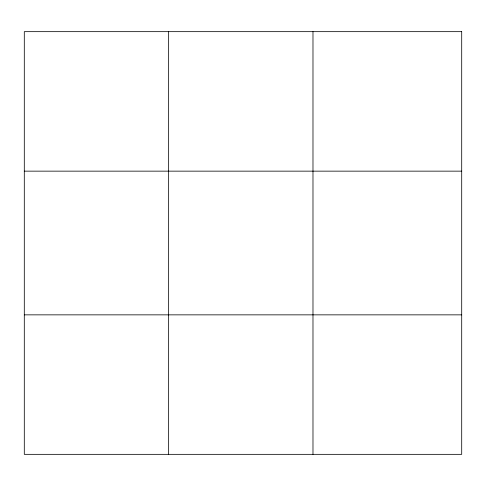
<?xml version="1.0" encoding="UTF-8"?>
<svg xmlns="http://www.w3.org/2000/svg" width="486" height="486" viewBox="0 0 486 486"><rect width="100%" height="100%" fill="white"/><g stroke="black" fill="none" stroke-linecap="round" stroke-linejoin="round"><path stroke-width="0.73" d="M168.642 31.657L168.642 454.343M312.984 31.657L312.984 454.343M24.3 171.145L461.7 171.145M24.3 314.855L461.7 314.855M461.7 31.657L461.7 454.343L24.3 454.343L24.3 31.657L461.7 31.657"/></g></svg>
